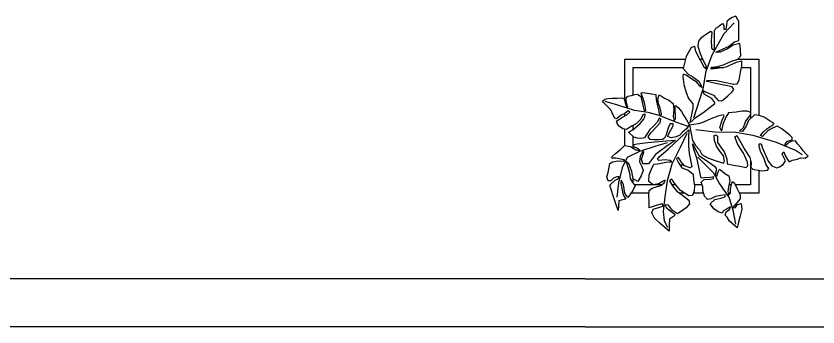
# Model space of a CAD drawing. Header units: inches. Extents: x 482566 to 494966, y -26460 to -22226.
# Drawn here: x 487620 to 487770.2, y -25395.2 to -25337 of the extents above; entities that cross this region are included whole.
import ezdxf

# ---------------------------------------------------------------- set-up
doc = ezdxf.new("R2010")
doc.units = ezdxf.units.IN
doc.header["$LTSCALE"] = 15
doc.header["$MEASUREMENT"] = 0
doc.layers.add('Ceco.NET 17', color=3, linetype='Continuous')
doc.layers.add('I-WALL-IN', color=3, linetype='Continuous')

# ---------------------------------------------------------------- blocks, each defined once
blk = doc.blocks.new('Drawing10')
at = {"layer": 'Ceco.NET 17', "color": 7}
for p, q in [((-0.0204, 0.2629), (-0.0589, 0.2734)), ((0.0289, 0.2471), (-0.0204, 0.2629)), ((0.0701, 0.2403), (0.0289, 0.2471)), ((0.1027, 0.2313), (0.0701, 0.2403)), ((0.1557, 0.2105), (0.1027, 0.2313)), ((0.1888, 0.1991), (0.1557, 0.2105))]:
    blk.add_line(p, q, dxfattribs=at)
for points in [[(0.3315, 0.5284), (0.32, 0.5238), (0.3123, 0.5192), (0.3046, 0.5123), (0.3031, 0.5015), (0.3016, 0.4878), (0.297, 0.4885), (0.297, 0.5), (0.2939, 0.5054), (0.2893, 0.5038), (0.2801, 0.4962), (0.2709, 0.4908), (0.2663, 0.4832), (0.2663, 0.4655), (0.2663, 0.4426), (0.2663, 0.4295), (0.2625, 0.4265), (0.2602, 0.4334), (0.259, 0.456), (0.2608, 0.4791), (0.2554, 0.4822), (0.2433, 0.4732), (0.2341, 0.4678), (0.2257, 0.4617), (0.2196, 0.4533), (0.218, 0.4387), (0.2249, 0.4165), (0.2326, 0.3981), (0.2426, 0.379), (0.2418, 0.3713), (0.2364, 0.3752), (0.2318, 0.3859), (0.2234, 0.402), (0.2119, 0.4226), (0.2094, 0.4373), (0.1979, 0.435), (0.1881, 0.4165), (0.1836, 0.408), (0.1805, 0.3958), (0.174, 0.3717), (0.1892, 0.3547), (0.2035, 0.3468), (0.2211, 0.3338), (0.2272, 0.3231), (0.2295, 0.3154), (0.2242, 0.3192), (0.2165, 0.33), (0.2004, 0.3399), (0.1828, 0.3522), (0.1743, 0.3552), (0.1736, 0.3483), (0.1766, 0.3246), (0.1828, 0.3001), (0.1904, 0.2825), (0.2027, 0.2664), (0.2027, 0.2534), (0.1943, 0.2097), (0.2127, 0.2266), (0.2326, 0.2396), (0.2688, 0.2673), (0.2688, 0.2704), (0.26, 0.2829), (0.2372, 0.2955), (0.2326, 0.3062), (0.241, 0.3024), (0.2646, 0.2929), (0.2787, 0.2765), (0.2879, 0.2757), (0.2891, 0.2754), (0.2924, 0.2779), (0.3077, 0.2909), (0.3192, 0.3009), (0.3253, 0.3093), (0.32, 0.3177), (0.3016, 0.3208), (0.2809, 0.3254), (0.2548, 0.3307), (0.2433, 0.3346), (0.2479, 0.3361), (0.2686, 0.3369), (0.297, 0.3315), (0.3253, 0.3254), (0.3353, 0.3261), (0.3414, 0.3376), (0.3453, 0.3614), (0.3491, 0.379), (0.3491, 0.3935), (0.3322, 0.3897), (0.3016, 0.3759), (0.2755, 0.3721), (0.2579, 0.3698), (0.2587, 0.3759), (0.2778, 0.3775), (0.297, 0.3836), (0.3184, 0.3935), (0.3376, 0.3997), (0.346, 0.4096), (0.3453, 0.4272), (0.343, 0.4464), (0.323, 0.4418), (0.3062, 0.4303), (0.2847, 0.4203), (0.2717, 0.4203), (0.2863, 0.4272), (0.3092, 0.438), (0.3276, 0.4518), (0.3399, 0.4556), (0.3399, 0.4793), (0.3399, 0.4992), (0.3399, 0.5123), (0.3361, 0.5192)], [(-0.0664, 0.2745), (-0.059, 0.28), (-0.0518, 0.2828), (-0.0381, 0.2833), (-0.0214, 0.2838), (-0.0081, 0.2847), (-0.001, 0.28), (0.0014, 0.27), (0.0047, 0.2581), (0.0094, 0.2572), (0.0061, 0.2657), (0.0042, 0.2771), (0.0052, 0.2866), (0.0094, 0.2895), (0.0199, 0.2918), (0.0299, 0.2947), (0.0379, 0.2956), (0.0484, 0.2885), (0.0522, 0.2714), (0.055, 0.2572), (0.0574, 0.2453), (0.0631, 0.2472), (0.0598, 0.2653), (0.0546, 0.2823), (0.0508, 0.2928), (0.0493, 0.2985), (0.0522, 0.2999), (0.0674, 0.2985), (0.0802, 0.2966), (0.0926, 0.2947), (0.094, 0.2795), (0.0973, 0.2605), (0.1021, 0.2448), (0.103, 0.2358), (0.1073, 0.2315), (0.1092, 0.2372), (0.1054, 0.2534), (0.1002, 0.2676), (0.0987, 0.2809), (0.1025, 0.2933), (0.1092, 0.2899), (0.1182, 0.2833), (0.131, 0.2776), (0.1443, 0.2676), (0.1467, 0.2496), (0.1448, 0.2287), (0.1477, 0.2164), (0.151, 0.2216), (0.151, 0.2315), (0.15, 0.2463), (0.1505, 0.2543), (0.1491, 0.261), (0.1534, 0.261), (0.16, 0.2548), (0.1695, 0.2434), (0.1752, 0.2325), (0.1842, 0.2192), (0.1923, 0.2045), (0.1838, 0.1917), (0.1719, 0.1817), (0.1638, 0.1727), (0.1534, 0.1679), (0.1382, 0.1656), (0.1282, 0.1689), (0.131, 0.1779), (0.1391, 0.1917), (0.1443, 0.2007), (0.1448, 0.2073), (0.1358, 0.2073), (0.1301, 0.1978), (0.1234, 0.1746), (0.1187, 0.1646), (0.113, 0.1603), (0.1006, 0.1589), (0.0859, 0.1589), (0.0759, 0.1599), (0.0698, 0.1679), (0.0774, 0.1803), (0.094, 0.1969), (0.1054, 0.2097), (0.1078, 0.2206), (0.104, 0.2249), (0.0968, 0.2121), (0.0859, 0.2002), (0.0745, 0.1898), (0.066, 0.176), (0.0593, 0.1656), (0.0512, 0.1632), (0.0375, 0.1641), (0.027, 0.1675), (0.0113, 0.1817), (0.0237, 0.1893), (0.0455, 0.2083), (0.0555, 0.2202), (0.0603, 0.2282), (0.0612, 0.2358), (0.0541, 0.2339), (0.0479, 0.2211), (0.0337, 0.2069), (0.0204, 0.1997), (0.0056, 0.1898), (-0.0062, 0.1921), (-0.0157, 0.1993), (-0.0219, 0.2059), (-0.0249, 0.2153), (-0.0086, 0.2254), (0.0061, 0.2334), (0.0151, 0.2415), (0.0104, 0.2453), (-0.0001, 0.2382), (-0.0105, 0.2325), (-0.0248, 0.2216), (-0.03, 0.2235), (-0.0333, 0.2306), (-0.0414, 0.2486), (-0.0528, 0.26), (-0.0632, 0.271)], [(0.5469, 0.1104), (0.5399, 0.1179), (0.5321, 0.1263), (0.5249, 0.1367), (0.5158, 0.1478), (0.5093, 0.1562), (0.4996, 0.1556), (0.4898, 0.1517), (0.48, 0.1413), (0.4781, 0.1465), (0.4859, 0.1556), (0.4996, 0.1595), (0.4996, 0.166), (0.4937, 0.1725), (0.48, 0.1829), (0.4683, 0.192), (0.4547, 0.2004), (0.441, 0.1939), (0.428, 0.1874), (0.4189, 0.1783), (0.4111, 0.1692), (0.4046, 0.1718), (0.4137, 0.1829), (0.4228, 0.1913), (0.4339, 0.1985), (0.441, 0.2024), (0.4456, 0.2076), (0.4371, 0.2134), (0.4163, 0.227), (0.4007, 0.2322), (0.3871, 0.2335), (0.3695, 0.2173), (0.3624, 0.1998), (0.3513, 0.1842), (0.3422, 0.1855), (0.3539, 0.1965), (0.3598, 0.2134), (0.3689, 0.2257), (0.376, 0.2348), (0.3747, 0.2413), (0.365, 0.2446), (0.35, 0.2446), (0.3325, 0.242), (0.3097, 0.2394), (0.3013, 0.227), (0.2928, 0.205), (0.2883, 0.1861), (0.2837, 0.1959), (0.2909, 0.2179), (0.2948, 0.2264), (0.2967, 0.2309), (0.2935, 0.2342), (0.2779, 0.2296), (0.2571, 0.2218), (0.2454, 0.2173), (0.2304, 0.2101), (0.2194, 0.2069), (0.1927, 0.203), (0.1973, 0.1835), (0.2025, 0.1575), (0.2109, 0.1426), (0.2226, 0.1296), (0.2304, 0.1153), (0.248, 0.1056), (0.2668, 0.0984), (0.2941, 0.0893), (0.2974, 0.0952), (0.2941, 0.1114), (0.2837, 0.125), (0.2733, 0.14), (0.2675, 0.1575), (0.2668, 0.1718), (0.2714, 0.1744), (0.2766, 0.1705), (0.2766, 0.1517), (0.2883, 0.1348), (0.2961, 0.1238), (0.3045, 0.103), (0.3058, 0.0874), (0.3247, 0.0841), (0.3435, 0.0809), (0.3624, 0.0763), (0.3676, 0.0822), (0.3663, 0.0926), (0.3539, 0.1192), (0.3442, 0.1348), (0.3364, 0.1478), (0.3279, 0.1679), (0.3344, 0.1725), (0.3461, 0.1517), (0.3578, 0.1296), (0.3734, 0.1069), (0.3767, 0.0906), (0.376, 0.0776), (0.3825, 0.0718), (0.4027, 0.0679), (0.4118, 0.0666), (0.4261, 0.0685), (0.43, 0.0737), (0.4222, 0.0848), (0.4163, 0.103), (0.4046, 0.125), (0.4014, 0.1393), (0.4014, 0.1478), (0.4066, 0.1471), (0.4111, 0.1348), (0.4189, 0.116), (0.4274, 0.0952), (0.4384, 0.0815), (0.454, 0.0757), (0.4618, 0.0783), (0.4729, 0.0854), (0.4794, 0.0965), (0.4696, 0.116), (0.4742, 0.1238), (0.4781, 0.1121), (0.4853, 0.101), (0.4905, 0.0939), (0.5009, 0.0984), (0.5152, 0.1017), (0.5243, 0.1056), (0.5373, 0.1049)], [(-0.0199, -0.051), (-0.0269, -0.0314), (-0.0329, -0.0134), (-0.0418, 0.0142), (-0.0441, 0.0239), (-0.0291, 0.0388), (-0.0187, 0.0441), (-0.0164, 0.05), (-0.0232, 0.0493), (-0.0336, 0.0448), (-0.0418, 0.0373), (-0.0493, 0.0373), (-0.0531, 0.0493), (-0.0493, 0.062), (-0.0448, 0.0889), (-0.0366, 0.0941), (-0.0194, 0.0971), (-0.0045, 0.0956), (0, 0.0986), (-0.0067, 0.1008), (-0.0269, 0.1045), (-0.0389, 0.1045), (-0.0366, 0.1105), (-0.0276, 0.1187), (-0.0142, 0.1299), (-0.0007, 0.1426), (0.0172, 0.1396), (0.0329, 0.1292), (0.0448, 0.1277), (0.0381, 0.1329), (0.0269, 0.1381), (0.0269, 0.1449), (0.0366, 0.1471), (0.0687, 0.1516), (0.1233, 0.1561), (0.1509, 0.1583), (0.1225, 0.1381), (0.0912, 0.1157), (0.071, 0.0874), (0.0538, 0.0881), (0.0501, 0.1016), (0.0568, 0.1225), (0.0538, 0.1247), (0.0456, 0.1105), (0.0441, 0.0933), (0.0508, 0.0799), (0.0545, 0.068), (0.0486, 0.0515), (0.0389, 0.0351), (0.0247, 0.0426), (0.0209, 0.065), (0.012, 0.0881), (0.0045, 0.0933), (0.009, 0.0777), (0.0142, 0.0605), (0.0157, 0.0441), (0.0232, 0.0321), (0.0306, 0.0231), (0.0239, 0.0082), (0.0149, -0.0052), (0.009, -0.0127), (0, 0), (-0.0037, 0.0261), (-0.0105, 0.0388), (-0.012, 0.0291), (-0.0067, 0.0045), (-0.0037, -0.0067), (0.003, -0.0172), (-0.0112, -0.0209), (-0.0179, -0.0231)], [(0.2025, 0.1473), (0.2209, 0.1124), (0.2374, 0.1014), (0.268, 0.0812), (0.2729, 0.0733), (0.2723, 0.0665), (0.2699, 0.0555), (0.2742, 0.0512), (0.2785, 0.0641), (0.2827, 0.0714), (0.2901, 0.0659), (0.2981, 0.0592), (0.3103, 0.0518), (0.3134, 0.0365), (0.3109, 0.0231), (0.3072, 0.0066), (0.3097, -0.0057), (0.3158, 0.0004), (0.3152, 0.0108), (0.3183, 0.0274), (0.3219, 0.0353), (0.3274, 0.0298), (0.3354, 0.0127), (0.3446, -0.0051), (0.344, -0.0167), (0.333, -0.0296), (0.3219, -0.0436), (0.3299, -0.043), (0.3366, -0.0332), (0.3477, -0.0308), (0.3489, -0.0479), (0.344, -0.0675), (0.3391, -0.0859), (0.3354, -0.1036), (0.3121, -0.0834), (0.306, -0.0712), (0.2993, -0.0657), (0.3023, -0.0553), (0.3127, -0.0485), (0.3152, -0.0406), (0.306, -0.0461), (0.2944, -0.0528), (0.2907, -0.0595), (0.2791, -0.0553), (0.2656, -0.0467), (0.2546, -0.032), (0.2687, -0.0191), (0.287, -0.0143), (0.2999, -0.0106), (0.2993, -0.0045), (0.2864, -0.0069), (0.2711, -0.0094), (0.2564, -0.0167), (0.2472, -0.0191), (0.238, -0.0087), (0.2331, 0.0078), (0.2331, 0.0188), (0.2282, 0.0329), (0.2368, 0.0408), (0.2558, 0.0421), (0.265, 0.0439), (0.2644, 0.0488), (0.2558, 0.0469), (0.2362, 0.0463), (0.2276, 0.0445), (0.2221, 0.0727), (0.216, 0.1014), (0.2056, 0.1314)]]:
    blk.add_lwpolyline(points, close=True, dxfattribs=at)
for points in [[(0.2058, 0.225), (0.2341, 0.3116), (0.2426, 0.3637), (0.261, 0.4127), (0.297, 0.4763), (0.3261, 0.5084)], [(0, 0.2757), (0, 0.4), (0.1816, 0.4)], [(0.2244, 0.4), (0.2318, 0.4)], [(0.3379, 0.4), (0.4, 0.4), (0.4, 0.2323)], [(0.025, 0.2933), (0.025, 0.375), (0.1749, 0.375)], [(0.2367, 0.375), (0.2422, 0.375)], [(0.2585, 0.375), (0.2953, 0.375)], [(0.3482, 0.375), (0.375, 0.375), (0.375, 0.24)], [(0, 0.2301), (0, 0.2382)], [(0.375, 0.2335), (0.375, 0.2223)], [(0.025, 0.1904), (0.025, 0.2022)], [(0, 0.1425), (0, 0.1909)], [(0.025, 0.1344), (0.025, 0.1693)], [(0.1913, 0.1889), (0.1905, 0.1643), (0.1898, 0.1411), (0.192, 0.118), (0.1973, 0.0941), (0.2003, 0.0792), (0.1943, 0.0762), (0.1786, 0.0821), (0.1681, 0.0933), (0.1607, 0.1068), (0.1539, 0.1023), (0.1599, 0.0911), (0.1704, 0.0762), (0.189, 0.0687), (0.204, 0.0568), (0.2055, 0.0403), (0.2077, 0.0231), (0.207, 0.0075), (0.2017, -0.0067), (0.1913, -0.0082), (0.1659, 0.0082), (0.1517, 0.0261), (0.139, 0.0433), (0.1338, 0.0366), (0.142, 0.0224), (0.1547, 0.0075), (0.1771, -0.0097), (0.1913, -0.0209), (0.1928, -0.0321), (0.1831, -0.0433), (0.1734, -0.0508), (0.1569, -0.0612), (0.142, -0.0515), (0.13, -0.0358), (0.1203, -0.0343), (0.124, -0.0426), (0.1375, -0.0538), (0.1494, -0.0627), (0.1479, -0.0672), (0.1338, -0.0769), (0.1323, -0.0956), (0.1323, -0.1128), (0.1196, -0.1023), (0.1054, -0.0904), (0.0889, -0.0747), (0.0807, -0.0582), (0.0844, -0.0478), (0.1046, -0.0418), (0.1158, -0.0373), (0.1113, -0.0314), (0.0941, -0.0366), (0.0814, -0.0403), (0.0725, -0.0433), (0.0725, -0.0246), (0.0717, -0.0067), (0.0725, 0.0082), (0.0822, 0.0149), (0.1076, 0.0231), (0.1173, 0.0306), (0.121, 0.0388), (0.1121, 0.0351), (0.1016, 0.0284), (0.0844, 0.0254), (0.0717, 0.0351), (0.0725, 0.0553), (0.0785, 0.0702), (0.0867, 0.0866), (0.0986, 0.0881), (0.124, 0.0926), (0.1405, 0.0941), (0.1352, 0.0978), (0.121, 0.0993), (0.1016, 0.0978), (0.0979, 0.1016), (0.1031, 0.1083), (0.1158, 0.1195), (0.13, 0.1322), (0.1913, 0.1889)], [(0.1853, 0.1785), (0.1651, 0.1359), (0.1405, 0.0866), (0.1263, 0.0366), (0.1196, -0.0105), (0.1143, -0.0545), (0.1173, -0.0821), (0.127, -0.1016)], [(0.2116, 0.19), (0.2688, 0.1835), (0.3312, 0.1816), (0.3825, 0.1731), (0.4514, 0.1523), (0.5113, 0.127), (0.5295, 0.1153)], [(0.1263, 0.1501), (0.0897, 0.1389), (0.0441, 0.1247), (0.0067, 0.1068), (-0.0082, 0.0754), (-0.0187, 0.0306), (-0.0232, -0.0119)], [(0.2178, 0.1075), (0.265, 0.0604), (0.2827, 0.028), (0.3115, -0.0136), (0.3225, -0.0504), (0.3305, -0.0926)], [(0.375, 0.0991), (0.375, 0.025), (0.3297, 0.025)], [(0.4, 0.0684), (0.4, 0), (0.342, 0)], [(0.025, 0.0299), (0.025, 0.0424)], [(0.11, 0.025), (0.0291, 0.025)], [(0.1526, 0.025), (0.1405, 0.025)], [(0.231, 0.025), (0.2075, 0.025)], [(0.3178, 0.025), (0.3113, 0.025)], [(0.0721, 0), (0.0184, 0)], [(0.1786, 0), (0.1644, 0)], [(0.2354, 0), (0.2042, 0)], [(0.3154, 0), (0.3085, 0)]]:
    blk.add_lwpolyline(points, dxfattribs=at)
for radius, start, end in [(0.1515, 66.8462, 69.1635), (0.1515, 207.3985, 208.1983), (0.1105, 239.4978, 242.4297), (0.1105, 256.133, 263.4421)]:
    blk.add_arc((0.19, 0.1931), radius, start, end, dxfattribs=at)

msp = doc.modelspace()

# ---------------------------------------------------------------- linework, layer by layer
at = {"layer": 'I-WALL-IN'}
for p, q in [((487726.65, -25386.22, 6.93), (487776.96, -25386.22, 6.93)), ((487726.65, -25395.22, 6.93), (487775.4, -25395.22, 6.93))]:
    msp.add_line(p, q, dxfattribs=at)
at = {"layer": 'I-WALL-IN', "elevation": 6.93}
for points in [[(487726.65, -25386.22), (487157.67, -25386.22)], [(487726.65, -25395.22), (486896.67, -25395.22)]]:
    msp.add_lwpolyline(points, dxfattribs=at)

# ---------------------------------------------------------------- block references
at = {"layer": 'Ceco.NET 17', "xscale": 62.77618433859136, "yscale": 62.77618433859136, "zscale": 62.77618433859136}
msp.add_blockref('Drawing10', (487734.05, -25370.19, 17.55), dxfattribs=at)

doc.saveas('drawing.dxf')
